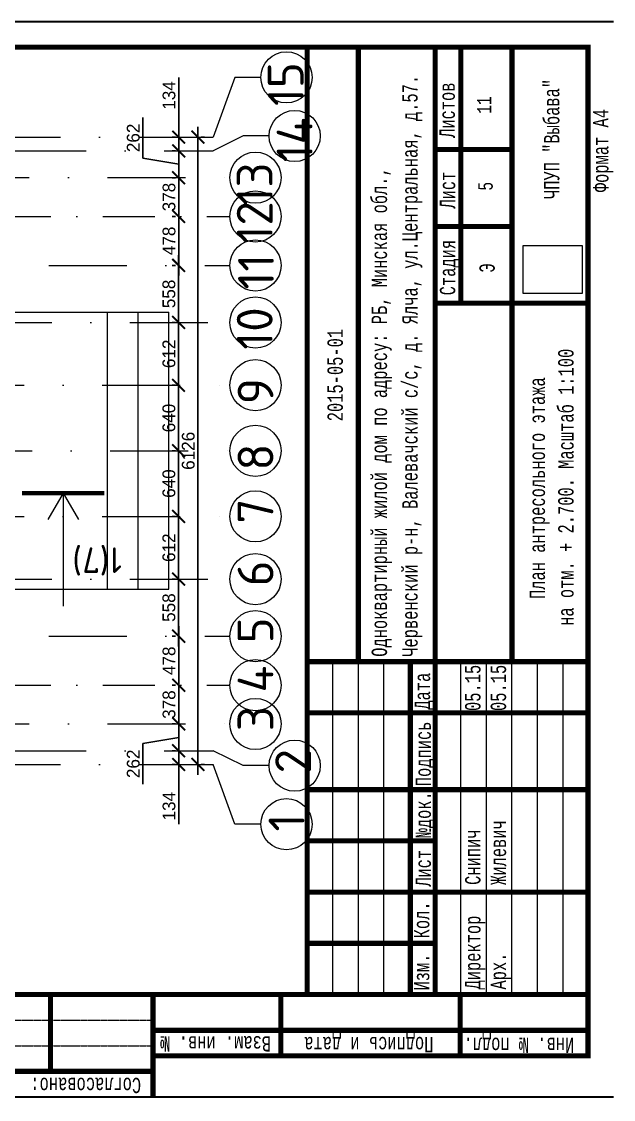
# Model space of a CAD drawing. Header units: millimetres. Extents: x -1532494 to -7068, y -619762 to -143013.
# Drawn here: x -116541 to -110759, y -206038 to -195513 of the extents above; entities that cross this region are included whole.
import ezdxf

# ---------------------------------------------------------------- set-up
doc = ezdxf.new("R2010")
doc.units = ezdxf.units.MM
for name, pattern in [('DASHED', [19.05, 12.7, -6.35]), ('GOST2.303 5', [24, 20, -1.5, 1, -1.5]), ('штрихпунктирнаяX2', [50.8, 25.4, -12.7, 0, -12.7])]:
    doc.linetypes.add(name, pattern=pattern)
doc.layers.get('0').update_dxf_attribs({"color": 251, "lineweight": 15})
for name, color, linetype, lineweight in [('Оси', 7, 'штрихпунктирнаяX2', 18), ('размеры', 7, 'Continuous', 18), ('разрез', 7, 'Continuous', 80)]:
    doc.layers.add(name, color=color, linetype=linetype, lineweight=lineweight)
doc.layers.add('рамка', color=105, linetype='Continuous', lineweight=30, plot=False)
doc.styles.add('GOST', font='cour.ttf', dxfattribs={"width": 0.6, "height": 3})
doc.styles.add('style2', font='cour.ttf', dxfattribs={"width": 0.6, "height": 3})
doc.dimstyles.new('ISO-25', dxfattribs={"dimscale": 50, "dimtxt": 2.5, "dimasz": 2.5, "dimexe": 1.25, "dimexo": 0.625, "dimtad": 1, "dimdec": 0, "dimtxsty": 'Standard', "dimblk": 'ARCHTICK', "dimcen": 2.5, "dimdle": 2, "dimclrt": 256, "dimadec": 0, "dimazin": 0, "dimtfac": 1, "dimtdec": 0, "dimtmove": 1, "dimatfit": 2, "dimfxl": 1, "dimarcsym": 0})
picture_1 = doc.add_image_def('image1.jpg', size_in_pixel=(187, 229))
picture_2 = doc.add_image_def('image2.jpg', size_in_pixel=(187, 229))

# ---------------------------------------------------------------- blocks, each defined once
blk = doc.blocks.new('вакепкеакепке')
at = {"color": 7, "linetype": 'GOST2.303 5'}
for p, q in [((168051385, 308359340), (168057885, 308359340)), ((168051385, 308358840), (168057885, 308358840)), ((168051385, 308358340), (168057885, 308358340)), ((168051385, 308356840), (168057885, 308356840)), ((168051385, 308356340), (168057885, 308356340)), ((168051385, 308355840), (168057885, 308355840)), ((168051385, 308355340), (168057885, 308355340)), ((168051385, 308354840), (168057885, 308354840))]:
    blk.add_line(p, q, dxfattribs=at)
at = {"const_width": 100}
blk.add_lwpolyline([(168051385, 308359840), (168069885, 308359840), (168069885, 308354353), (168051385, 308354353)], close=True, dxfattribs=at)
for points in [[(168052385, 308359840), (168052385, 308357340)], [(168053385, 308359887), (168053385, 308354400)], [(168054385, 308359887), (168054385, 308357340)], [(168055385, 308354400), (168055385, 308359887)], [(168056885, 308359887), (168056885, 308354400)], [(168057885, 308354353), (168057885, 308359840)], [(168057931, 308358840), (168069885, 308358840)], [(168057885, 308357826), (168051385, 308357826)], [(168057885, 308357340), (168051385, 308357340)], [(168057885, 308357340), (168069885, 308357340)], [(168064885, 308354353), (168064885, 308357340)], [(168066385, 308357340), (168066385, 308355840)], [(168067885, 308357340), (168067885, 308355840)], [(168064885, 308356840), (168069885, 308356840)], [(168057885, 308355840), (168069885, 308355840)]]:
    blk.add_lwpolyline(points, dxfattribs=at)
at = {"color": 7, "linetype": 'GOST2.303 5', "style": 'style2', "width": 0.6}
for s, p in [('2015-05-01', (168062579, 308359144)), ('Одноквартирный жилой дом по адресу: РБ, Минская обл.,  ', (168057980, 308358281)), ('Червенский р-н, Валевачский с/с, д. Ялча, ул.Центральная, д.57. ', (168057980, 308357683)), ('Изм.', (168051464, 308357455)), ('Кол.', (168052482, 308357455)), ('Лист', (168053488, 308357424)), ('№док.', (168054453, 308357424)), ('Подпись', (168055453, 308357424)), ('Дата', (168056947, 308357439)), ('Стадия', (168065039, 308356948)), ('Лист', (168066732, 308356949)), ('Листов', (168068113, 308356956)), ('Директор', (168051482, 308356455)), ('Снипич', (168053525, 308356455)), ('05.15', (168056921, 308356455)), ('Э', (168065484, 308356176)), ('Арх.', (168051482, 308355955)), ('Жилевич', (168053525, 308355955)), ('05.15', (168056921, 308355955)), ('ЧПУП "Выбава"', (168066920, 308354914))]:
    blk.add_text(s, height=300, dxfattribs=at).set_placement(p)
blk = doc.blocks.new('_ArchTick')
at = {"color": 0, "linetype": 'ByBlock', "const_width": 0.15}
blk.add_lwpolyline([(-0.5, -0.5), (0.5, 0.5)], dxfattribs=at)
blk = doc.blocks.new('*D271')
at = {"layer": 'Defpoints', "color": 0, "transparency": 16777216}
for p in [(-114818, -196642), (-114818, -196642), (-114818, -202768)]:
    blk.add_point(p, dxfattribs=at)
at = {"layer": 'размеры', "color": 0, "lineweight": -2, "transparency": 16777216}
for p, q in [((-114818, -202868), (-114818, -196542)), ((-114787, -196642), (-114755, -196642)), ((-114787, -202768), (-114755, -202768))]:
    blk.add_line(p, q, dxfattribs=at)
at = {"layer": 'размеры', "color": 0, "lineweight": -2, "transparency": 16777216, "xscale": 125, "yscale": 125, "zscale": 125}
for p, rotation in [((-114818, -196642), 90), ((-114818, -202768), 270)]:
    blk.add_blockref('_ArchTick', p, dxfattribs=dict(at, rotation=rotation))
at = {"layer": 'размеры', "transparency": 16777216, "insert": (-114912, -199705), "char_height": 125, "attachment_point": 5, "rotation": 90}
blk.add_mtext('6126', dxfattribs=at)
blk = doc.blocks.new('*D272')
at = {"layer": 'Defpoints', "color": 0, "transparency": 16777216}
for p in [(-115006, -202634), (-115006, -202634), (-115006, -202768)]:
    blk.add_point(p, dxfattribs=at)
at = {"layer": 'размеры', "color": 0, "lineweight": -2, "transparency": 16777216}
for p, q in [((-115006, -202868), (-115006, -202534)), ((-115037, -202634), (-115069, -202634)), ((-115037, -202768), (-115069, -202768)), ((-115006, -203352), (-115006, -202768))]:
    blk.add_line(p, q, dxfattribs=at)
at = {"layer": 'размеры', "color": 0, "lineweight": -2, "transparency": 16777216, "xscale": 125, "yscale": 125, "zscale": 125}
for p, rotation in [((-115006, -202634), 90), ((-115006, -202768), 270)]:
    blk.add_blockref('_ArchTick', p, dxfattribs=dict(at, rotation=rotation))
at = {"layer": 'размеры', "transparency": 16777216, "insert": (-115100, -203175), "char_height": 125, "attachment_point": 5, "rotation": 90}
blk.add_mtext('134', dxfattribs=at)
blk = doc.blocks.new('*D273')
at = {"layer": 'Defpoints', "color": 0, "transparency": 16777216}
for p in [(-115006, -202372), (-115006, -202372), (-115006, -202634)]:
    blk.add_point(p, dxfattribs=at)
at = {"layer": 'размеры', "color": 0, "lineweight": -2, "transparency": 16777216}
for p, q in [((-115006, -202734), (-115006, -202272)), ((-115037, -202372), (-115069, -202372)), ((-115006, -202503), (-115355, -202563)), ((-115355, -202563), (-115355, -202959)), ((-115037, -202634), (-115069, -202634))]:
    blk.add_line(p, q, dxfattribs=at)
at = {"layer": 'размеры', "color": 0, "lineweight": -2, "transparency": 16777216, "xscale": 125, "yscale": 125, "zscale": 125}
for p, rotation in [((-115006, -202372), 90), ((-115006, -202634), 270)]:
    blk.add_blockref('_ArchTick', p, dxfattribs=dict(at, rotation=rotation))
at = {"layer": 'размеры', "transparency": 16777216, "insert": (-115449, -202761), "char_height": 125, "attachment_point": 5, "rotation": 90}
blk.add_mtext('262', dxfattribs=at)
blk = doc.blocks.new('*D274')
at = {"layer": 'Defpoints', "color": 0, "transparency": 16777216}
for p in [(-115007, -200957), (-115006, -200957), (-115007, -201515)]:
    blk.add_point(p, dxfattribs=at)
at = {"layer": 'размеры', "color": 0, "lineweight": -2, "transparency": 16777216}
for p, q in [((-115007, -201615), (-115007, -200857)), ((-115037, -200957), (-115070, -200957)), ((-115038, -201515), (-115070, -201515))]:
    blk.add_line(p, q, dxfattribs=at)
at = {"layer": 'размеры', "color": 0, "lineweight": -2, "transparency": 16777216, "xscale": 125, "yscale": 125, "zscale": 125}
for p, rotation in [((-115007, -200957), 90), ((-115007, -201515), 270)]:
    blk.add_blockref('_ArchTick', p, dxfattribs=dict(at, rotation=rotation))
at = {"layer": 'размеры', "transparency": 16777216, "insert": (-115101, -201236), "char_height": 125, "attachment_point": 5, "rotation": 90}
blk.add_mtext('558', dxfattribs=at)
blk = doc.blocks.new('*D287')
at = {"layer": 'Defpoints', "color": 0, "transparency": 16777216}
for p in [(-115006, -201994), (-115006, -201994), (-115006, -202372)]:
    blk.add_point(p, dxfattribs=at)
at = {"layer": 'размеры', "color": 0, "lineweight": -2, "transparency": 16777216}
for p, q in [((-115006, -202472), (-115006, -201894)), ((-115037, -201994), (-115069, -201994)), ((-115037, -202372), (-115069, -202372))]:
    blk.add_line(p, q, dxfattribs=at)
at = {"layer": 'размеры', "color": 0, "lineweight": -2, "transparency": 16777216, "xscale": 125, "yscale": 125, "zscale": 125}
for p, rotation in [((-115006, -201994), 90), ((-115006, -202372), 270)]:
    blk.add_blockref('_ArchTick', p, dxfattribs=dict(at, rotation=rotation))
at = {"layer": 'размеры', "transparency": 16777216, "insert": (-115100, -202183), "char_height": 125, "attachment_point": 5, "rotation": 90}
blk.add_mtext('378', dxfattribs=at)
blk = doc.blocks.new('*D288')
at = {"layer": 'Defpoints', "color": 0, "transparency": 16777216}
for p in [(-115006, -201516), (-115006, -201516), (-115006, -201994)]:
    blk.add_point(p, dxfattribs=at)
at = {"layer": 'размеры', "color": 0, "lineweight": -2, "transparency": 16777216}
for p, q in [((-115006, -202094), (-115006, -201416)), ((-115037, -201516), (-115069, -201516)), ((-115037, -201994), (-115069, -201994))]:
    blk.add_line(p, q, dxfattribs=at)
at = {"layer": 'размеры', "color": 0, "lineweight": -2, "transparency": 16777216, "xscale": 125, "yscale": 125, "zscale": 125}
for p, rotation in [((-115006, -201516), 90), ((-115006, -201994), 270)]:
    blk.add_blockref('_ArchTick', p, dxfattribs=dict(at, rotation=rotation))
at = {"layer": 'размеры', "transparency": 16777216, "insert": (-115100, -201755), "char_height": 125, "attachment_point": 5, "rotation": 90}
blk.add_mtext('478', dxfattribs=at)
blk = doc.blocks.new('*D289')
at = {"layer": 'Defpoints', "color": 0, "transparency": 16777216}
for p in [(-115007, -200345), (-115006, -200345), (-115007, -200957)]:
    blk.add_point(p, dxfattribs=at)
at = {"layer": 'размеры', "color": 0, "lineweight": -2, "transparency": 16777216}
for p, q in [((-115007, -201057), (-115007, -200245)), ((-115037, -200345), (-115070, -200345)), ((-115038, -200957), (-115070, -200957))]:
    blk.add_line(p, q, dxfattribs=at)
at = {"layer": 'размеры', "color": 0, "lineweight": -2, "transparency": 16777216, "xscale": 125, "yscale": 125, "zscale": 125}
for p, rotation in [((-115007, -200345), 90), ((-115007, -200957), 270)]:
    blk.add_blockref('_ArchTick', p, dxfattribs=dict(at, rotation=rotation))
at = {"layer": 'размеры', "transparency": 16777216, "insert": (-115101, -200651), "char_height": 125, "attachment_point": 5, "rotation": 90}
blk.add_mtext('612', dxfattribs=at)
blk = doc.blocks.new('*D290')
at = {"layer": 'Defpoints', "color": 0, "transparency": 16777216}
for p in [(-115007, -199705), (-115006, -199705), (-115007, -200345)]:
    blk.add_point(p, dxfattribs=at)
at = {"layer": 'размеры', "color": 0, "lineweight": -2, "transparency": 16777216}
for p, q in [((-115007, -200445), (-115007, -199605)), ((-115037, -199705), (-115070, -199705)), ((-115038, -200345), (-115070, -200345))]:
    blk.add_line(p, q, dxfattribs=at)
at = {"layer": 'размеры', "color": 0, "lineweight": -2, "transparency": 16777216, "xscale": 125, "yscale": 125, "zscale": 125}
for p, rotation in [((-115007, -199705), 90), ((-115007, -200345), 270)]:
    blk.add_blockref('_ArchTick', p, dxfattribs=dict(at, rotation=rotation))
at = {"layer": 'размеры', "transparency": 16777216, "insert": (-115101, -200025), "char_height": 125, "attachment_point": 5, "rotation": 90}
blk.add_mtext('640', dxfattribs=at)
blk = doc.blocks.new('*D291')
at = {"layer": 'Defpoints', "color": 0, "transparency": 16777216}
for p in [(-115006, -196642), (-115006, -196776), (-115006, -196776)]:
    blk.add_point(p, dxfattribs=at)
at = {"layer": 'размеры', "color": 0, "lineweight": -2, "transparency": 16777216}
for p, q in [((-115006, -196058), (-115006, -196642)), ((-115006, -196542), (-115006, -196876)), ((-115037, -196642), (-115069, -196642)), ((-115037, -196776), (-115069, -196776))]:
    blk.add_line(p, q, dxfattribs=at)
at = {"layer": 'размеры', "color": 0, "lineweight": -2, "transparency": 16777216, "xscale": 125, "yscale": 125, "zscale": 125}
for p, rotation in [((-115006, -196642), 90), ((-115006, -196776), 270)]:
    blk.add_blockref('_ArchTick', p, dxfattribs=dict(at, rotation=rotation))
at = {"layer": 'размеры', "transparency": 16777216, "insert": (-115100, -196235), "char_height": 125, "attachment_point": 5, "rotation": 90}
blk.add_mtext('134', dxfattribs=at)
blk = doc.blocks.new('*D292')
at = {"layer": 'Defpoints', "color": 0, "transparency": 16777216}
for p in [(-115006, -196776), (-115006, -197038), (-115006, -197038)]:
    blk.add_point(p, dxfattribs=at)
at = {"layer": 'размеры', "color": 0, "lineweight": -2, "transparency": 16777216}
for p, q in [((-115355, -196847), (-115355, -196451)), ((-115006, -196676), (-115006, -197138)), ((-115037, -196776), (-115069, -196776)), ((-115006, -196907), (-115355, -196847)), ((-115037, -197038), (-115069, -197038))]:
    blk.add_line(p, q, dxfattribs=at)
at = {"layer": 'размеры', "color": 0, "lineweight": -2, "transparency": 16777216, "xscale": 125, "yscale": 125, "zscale": 125}
for p, rotation in [((-115006, -196776), 90), ((-115006, -197038), 270)]:
    blk.add_blockref('_ArchTick', p, dxfattribs=dict(at, rotation=rotation))
at = {"layer": 'размеры', "transparency": 16777216, "insert": (-115449, -196649), "char_height": 125, "attachment_point": 5, "rotation": 90}
blk.add_mtext('262', dxfattribs=at)
blk = doc.blocks.new('*D293')
at = {"layer": 'Defpoints', "color": 0, "transparency": 16777216}
for p in [(-115007, -197895), (-115007, -198452), (-115006, -198452)]:
    blk.add_point(p, dxfattribs=at)
at = {"layer": 'размеры', "color": 0, "lineweight": -2, "transparency": 16777216}
for p, q in [((-115007, -197795), (-115007, -198552)), ((-115038, -197895), (-115070, -197895)), ((-115037, -198452), (-115070, -198452))]:
    blk.add_line(p, q, dxfattribs=at)
at = {"layer": 'размеры', "color": 0, "lineweight": -2, "transparency": 16777216, "xscale": 125, "yscale": 125, "zscale": 125}
for p, rotation in [((-115007, -197895), 90), ((-115007, -198452), 270)]:
    blk.add_blockref('_ArchTick', p, dxfattribs=dict(at, rotation=rotation))
at = {"layer": 'размеры', "transparency": 16777216, "insert": (-115101, -198173), "char_height": 125, "attachment_point": 5, "rotation": 90}
blk.add_mtext('558', dxfattribs=at)
blk = doc.blocks.new('*D294')
at = {"layer": 'Defpoints', "color": 0, "transparency": 16777216}
for p in [(-115006, -197038), (-115006, -197416), (-115006, -197416)]:
    blk.add_point(p, dxfattribs=at)
at = {"layer": 'размеры', "color": 0, "lineweight": -2, "transparency": 16777216}
for p, q in [((-115006, -196938), (-115006, -197516)), ((-115037, -197038), (-115069, -197038)), ((-115037, -197416), (-115069, -197416))]:
    blk.add_line(p, q, dxfattribs=at)
at = {"layer": 'размеры', "color": 0, "lineweight": -2, "transparency": 16777216, "xscale": 125, "yscale": 125, "zscale": 125}
for p, rotation in [((-115006, -197038), 90), ((-115006, -197416), 270)]:
    blk.add_blockref('_ArchTick', p, dxfattribs=dict(at, rotation=rotation))
at = {"layer": 'размеры', "transparency": 16777216, "insert": (-115100, -197227), "char_height": 125, "attachment_point": 5, "rotation": 90}
blk.add_mtext('378', dxfattribs=at)
blk = doc.blocks.new('*D295')
at = {"layer": 'Defpoints', "color": 0, "transparency": 16777216}
for p in [(-115006, -197416), (-115006, -197894), (-115006, -197894)]:
    blk.add_point(p, dxfattribs=at)
at = {"layer": 'размеры', "color": 0, "lineweight": -2, "transparency": 16777216}
for p, q in [((-115006, -197316), (-115006, -197994)), ((-115037, -197416), (-115069, -197416)), ((-115037, -197894), (-115069, -197894))]:
    blk.add_line(p, q, dxfattribs=at)
at = {"layer": 'размеры', "color": 0, "lineweight": -2, "transparency": 16777216, "xscale": 125, "yscale": 125, "zscale": 125}
for p, rotation in [((-115006, -197416), 90), ((-115006, -197894), 270)]:
    blk.add_blockref('_ArchTick', p, dxfattribs=dict(at, rotation=rotation))
at = {"layer": 'размеры', "transparency": 16777216, "insert": (-115100, -197655), "char_height": 125, "attachment_point": 5, "rotation": 90}
blk.add_mtext('478', dxfattribs=at)
blk = doc.blocks.new('*D296')
at = {"layer": 'Defpoints', "color": 0, "transparency": 16777216}
for p in [(-115007, -198452), (-115007, -199065), (-115006, -199065)]:
    blk.add_point(p, dxfattribs=at)
at = {"layer": 'размеры', "color": 0, "lineweight": -2, "transparency": 16777216}
for p, q in [((-115007, -198352), (-115007, -199165)), ((-115038, -198452), (-115070, -198452)), ((-115037, -199065), (-115070, -199065))]:
    blk.add_line(p, q, dxfattribs=at)
at = {"layer": 'размеры', "color": 0, "lineweight": -2, "transparency": 16777216, "xscale": 125, "yscale": 125, "zscale": 125}
for p, rotation in [((-115007, -198452), 90), ((-115007, -199065), 270)]:
    blk.add_blockref('_ArchTick', p, dxfattribs=dict(at, rotation=rotation))
at = {"layer": 'размеры', "transparency": 16777216, "insert": (-115101, -198758), "char_height": 125, "attachment_point": 5, "rotation": 90}
blk.add_mtext('612', dxfattribs=at)
blk = doc.blocks.new('*D297')
at = {"layer": 'Defpoints', "color": 0, "transparency": 16777216}
for p in [(-115007, -199065), (-115007, -199705), (-115006, -199705)]:
    blk.add_point(p, dxfattribs=at)
at = {"layer": 'размеры', "color": 0, "lineweight": -2, "transparency": 16777216}
for p, q in [((-115007, -198965), (-115007, -199805)), ((-115038, -199065), (-115070, -199065)), ((-115037, -199705), (-115070, -199705))]:
    blk.add_line(p, q, dxfattribs=at)
at = {"layer": 'размеры', "color": 0, "lineweight": -2, "transparency": 16777216, "xscale": 125, "yscale": 125, "zscale": 125}
for p, rotation in [((-115007, -199065), 90), ((-115007, -199705), 270)]:
    blk.add_blockref('_ArchTick', p, dxfattribs=dict(at, rotation=rotation))
at = {"layer": 'размеры', "transparency": 16777216, "insert": (-115101, -199385), "char_height": 125, "attachment_point": 5, "rotation": 90}
blk.add_mtext('640', dxfattribs=at)

msp = doc.modelspace()

# ---------------------------------------------------------------- linework, layer by layer
at = {"color": 200, "linetype": 'DASHED', "lineweight": 18, "ltscale": 50, "const_width": 1}
msp.add_lwpolyline([(-116535.2, -200117.1), (-125052.6, -200117.1)], dxfattribs=at)
at = {"layer": 'Оси', "ltscale": 30}
for p, q in [((-121493.1, -196641.8), (-114669.6, -196641.8)), ((-122766.8, -196775.7), (-114669.6, -196775.7)), ((-120275, -197037.6), (-114506.1, -197037.6)), ((-119323.2, -197894.6), (-114506.1, -197894.6)), ((-124628.7, -198452.2), (-114506.1, -198452.2)), ((-118802.3, -199064.6), (-114506.1, -199064.6)), ((-124820, -199704.7), (-114506.1, -199704.7)), ((-118802.3, -200345.1), (-114506.1, -200345.1)), ((-124628.7, -200957.4), (-114506.1, -200957.4)), ((-119323.2, -201515.1), (-114506.1, -201515.1)), ((-120275, -202372), (-114506.1, -202372)), ((-122766.8, -202633.9), (-114669.6, -202633.9)), ((-121493.1, -202767.8), (-114669.6, -202767.8))]:
    msp.add_line(p, q, dxfattribs=at)
at = {"layer": 'Оси', "ltscale": 20}
for p, q in [((-123875.9, -197416.1), (-114506.1, -197416.1)), ((-123875.9, -201993.6), (-114506.1, -201993.6))]:
    msp.add_line(p, q, dxfattribs=at)
at = {"layer": 'размеры', "ltscale": 20}
for p, q in [((-114457.6, -196058.5), (-114669.6, -196641.8)), ((-114203.3, -196058.5), (-114457.6, -196058.5)), ((-114377.3, -196630.8), (-114669.6, -196775.7)), ((-114123, -196630.8), (-114377.3, -196630.8)), ((-114377.3, -202778.9), (-114669.6, -202633.9)), ((-114457.6, -203351.1), (-114669.6, -202767.8)), ((-114123, -202778.9), (-114377.3, -202778.9)), ((-114203.3, -203351.1), (-114457.6, -203351.1))]:
    msp.add_line(p, q, dxfattribs=at)
at = {"layer": 'размеры'}
for p, q in [((-117102.2, -198352.4), (-115102.2, -198352.4)), ((-115702.2, -201057.3), (-115702.2, -198352.4)), ((-115402.2, -201057.3), (-115402.2, -198352.4)), ((-115102.2, -201057.3), (-115102.2, -198352.4)), ((-116135.2, -200117.1), (-116285.2, -200376.9)), ((-116135.2, -200117.1), (-116135.2, -201221.6)), ((-116135.2, -200117.1), (-115985.2, -200376.9)), ((-117102.2, -201057.3), (-115102.2, -201057.3))]:
    msp.add_line(p, q, dxfattribs=at)
at = {"layer": 'размеры', "color": 7, "lineweight": 20, "ltscale": 0.9}
msp.add_line((-116257, -205763.4), (-116257, -205013.4), dxfattribs=at)
at = {"layer": 'размеры', "linetype": 'GOST2.303 5'}
for p, q in [((-118507, -205263.4), (-115257, -205263.4)), ((-118507, -205513.4), (-115257, -205513.4))]:
    msp.add_line(p, q, dxfattribs=at)
at = {"layer": 'размеры', "color": 7, "lineweight": 20, "ltscale": 0.9, "const_width": 50}
msp.add_lwpolyline([(-125357, -205013.4), (-125357, -195763.4), (-111007, -195763.4), (-111007, -205013.4)], close=True, dxfattribs=at)
for points in [[(-116257, -205763.4), (-116257, -205013.4)], [(-115257, -206013.4), (-115257, -205013.4)], [(-115257, -205613.4), (-111007, -205613.4), (-111007, -205013.4)], [(-114007, -205613.4), (-114007, -205013.4)], [(-112257, -205613.4), (-112257, -205013.4)], [(-111007, -205363.4), (-115257, -205363.4)], [(-115257, -205763.4), (-118507, -205763.4)]]:
    msp.add_lwpolyline(points, dxfattribs=at)
at = {"layer": 'размеры', "const_width": 0.05}
for points in [[(-115257, -205263.4), (-118507, -205263.4)], [(-118507, -205513.4), (-115257, -205513.4)]]:
    msp.add_lwpolyline(points, dxfattribs=at)
at = {"layer": 'размеры'}
for centre in [(-113953.3, -196058.5), (-113873, -196630.8), (-114256.1, -197037.6), (-114256.1, -197416.1), (-114256.1, -197894.6), (-114256.1, -198452.2), (-114256.1, -199064.6), (-114256.1, -199704.7), (-114256.1, -200345.1), (-114256.1, -200957.4), (-114256.1, -201515.1), (-114256.1, -201993.6), (-114256.1, -202372), (-113873, -202778.9), (-113953.3, -203351.1)]:
    msp.add_circle(centre, 250, dxfattribs=at)
at = {"layer": 'разрез'}
msp.add_line((-116535.2, -200117.1), (-115735.2, -200117.1), dxfattribs=at)
at = {"layer": 'рамка', "color": 7}
for p, q in [((-125607, -195513.4), (-110757, -195513.4)), ((-125607, -206013.4), (-110757, -206013.4))]:
    msp.add_line(p, q, dxfattribs=at)

# ---------------------------------------------------------------- block references
at = {"layer": 'размеры', "xscale": 0.5, "yscale": 0.5, "zscale": 0.5, "rotation": 90}
msp.add_blockref('вакепкеакепке', (154066169.6, -84230706.1), dxfattribs=at)

# ---------------------------------------------------------------- texts
at = {"layer": 'размеры', "color": 7, "linetype": 'ByBlock', "style": 'style2', "width": 0.6}
msp.add_text('11', height=141.19, rotation=90, dxfattribs=at).set_placement((-111951.3, -196414.1))
at = {"layer": 'размеры', "style": 'GOST', "width": 0.6}
msp.add_text('Формат А4', height=150, rotation=90, dxfattribs=at).set_placement((-110808, -197179.2))
at = {"layer": 'размеры', "color": 10, "linetype": 'ByBlock', "style": 'style2', "width": 0.6}
msp.add_text('5', height=141.2, rotation=90, dxfattribs=at).set_placement((-111938.2, -197164.1))
at = {"layer": 'размеры', "color": 7, "linetype": 'GOST2.303 5', "style": 'style2', "width": 0.6}
for s, rotation, p in [('на отм. + 2.700. Масштаб 1:100', 90, (-111148.4, -201413.9)), ('План антресольного этажа ', 90, (-111428, -201151.7)), ('Взам. инв. №', 180, (-114103.7, -205420.6)), ('Подпись и дата', 180, (-112517.5, -205428.4)), ('Инв. № подл.', 180, (-111141.8, -205435.4)), ('Согласовано:', 180, (-115372.8, -205826.7))]:
    msp.add_text(s, height=150, rotation=rotation, dxfattribs=at).set_placement(p)
at = {"layer": 'размеры'}
for s, insert, char_height, attachment_point, rotation in [('{\\fISOCPEUR|b0|i0|c204|p34;15}', (-114135.5, -195909.2), 350, 3, 90), ('{\\fISOCPEUR|b0|i0|c204|p34;14}', (-114048.3, -196450.3), 350, 3, 90), ('{\\fISOCPEUR|b0|i0|c204|p34;13}', (-114438.4, -196888.3), 350, 3, 90), ('{\\fISOCPEUR|b0|i0|c204|p34;12}', (-114438.4, -197266.8), 350, 3, 90), ('{\\fISOCPEUR|b0|i0|c204|p34;11}', (-114425.6, -197780.2), 350, 3, 90), ('{\\fISOCPEUR|b0|i0|c204|p34;10}', (-114438.4, -198303), 350, 3, 90), ('{\\fISOCPEUR|b0|i0|c204|p34;9}', (-114430.2, -198993.3), 350, 3, 90), ('{\\fISOCPEUR|b0|i0|c204|p34;8}', (-114430.2, -199633.7), 350, 3, 90), ('{\\fISOCPEUR|b0|i0|c204|p34;7}', (-114430.2, -200416.3), 350, 1, 90), ('{\\fISOCPEUR|b0|i0|c204|p34;1(\\fISOCPEUR|b0|i0|c0|p34;7\\fISOCPEUR|b0|i0|c204|p34;)}', (-116045.3, -200897.3), 250, 3, 180), ('{\\fISOCPEUR|b0|i0|c204|p34;6}', (-114430.2, -201028.7), 350, 1, 90), ('{\\fISOCPEUR|b0|i0|c204|p34;5}', (-114430.2, -201586.3), 350, 1, 90), ('{\\fISOCPEUR|b0|i0|c204|p34;4}', (-114430.2, -202064.8), 350, 1, 90), ('{\\fISOCPEUR|b0|i0|c204|p34;3}', (-114430.2, -202443.3), 350, 1, 90), ('{\\fISOCPEUR|b0|i0|c204|p34;2}', (-114062.5, -202855.7), 350, 1, 90), ('{\\fISOCPEUR|b0|i0|c204|p34;1}', (-114127.3, -203422.4), 350, 1, 90)]:
    msp.add_mtext_dynamic_manual_height_columns(s, width=6.114, gutter_width=12.5, heights=[0], dxfattribs=dict(at, insert=insert, char_height=char_height, attachment_point=attachment_point, rotation=rotation))

# ---------------------------------------------------------------- dimensions: what is measured, and where the dimension line sits
for base, p1, p2, angle, picture, middle in [((-115006.1, -196775.7), (-115006.1, -196641.8), (-115006.1, -196775.7), 270, '*D291', (-115006.1, -196234.8)), ((-115006.1, -197037.6), (-115006.1, -196775.7), (-115006.1, -197037.6), 270, '*D292', (-115355.3, -196815.3)), ((-115006.13, -197416.0779), (-115006.13, -197037.6058), (-115006.13, -197416.0779), 270, '*D294', (-115006.13, -197226.8418)), ((-115006.1, -197893.7), (-115006.1, -197416.1), (-115006.1, -197893.7), 270, '*D295', (-115006.1, -197654.9)), ((-115006.1, -201516), (-115006.1, -201993.6), (-115006.1, -201516), 90, '*D288', (-115006.1, -201754.8)), ((-115006.1, -201993.6), (-115006.1, -202372), (-115006.1, -201993.6), 90, '*D287', (-115006.1, -202182.8)), ((-115006.1, -202372), (-115006.1, -202633.9), (-115006.1, -202372), 90, '*D273', (-115355.3, -202594.4)), ((-115006.1, -202633.9), (-115006.1, -202767.8), (-115006.1, -202633.9), 90, '*D272', (-115006.1, -203174.8))]:
    dim = msp.add_linear_dim(base=base, p1=p1, p2=p2, angle=angle, dimstyle='ISO-25', dxfattribs=at)
    dim.commit()
    dim.dimension.update_dxf_attribs({"geometry": picture, "text_midpoint": middle, "dimtype": 160})
for base, p1, p2, angle, picture, middle in [((-114817.8, -196641.8), (-114817.8, -202767.8), (-114817.8, -196641.8), 90, '*D271', (-114911.6, -199704.8)), ((-115007, -198452.2), (-115007, -197894.6), (-115006.1, -198452.2), 270, '*D293', (-115100.8, -198173.4)), ((-115007, -199064.6), (-115007, -198452.2), (-115006.1, -199064.6), 270, '*D296', (-115100.8, -198758.4)), ((-115007, -199705), (-115007, -199064.6), (-115006.1, -199705), 270, '*D297', (-115100.8, -199384.8)), ((-115007, -199704.7), (-115007, -200345.1), (-115006.1, -199704.7), 90, '*D290', (-115100.8, -200024.9)), ((-115007, -200345.1), (-115007, -200957.4), (-115006.1, -200345.1), 90, '*D289', (-115100.8, -200651.2)), ((-115007, -200957.4), (-115007, -201515.1), (-115006.1, -200957.4), 90, '*D274', (-115100.8, -201236.2))]:
    dim = msp.add_linear_dim(base=base, p1=p1, p2=p2, angle=angle, dimstyle='ISO-25', dxfattribs=at)
    dim.commit()
    dim.dimension.update_dxf_attribs({"geometry": picture, "text_midpoint": middle})

# ---------------------------------------------------------------- pictures from other files: only their frames are drawn
image = msp.add_image(picture_1, insert=(-111065.9, -198169.9), size_in_units=(469, 574.4), rotation=90)
image.dxf.flags = 7
image = msp.add_image(picture_2, insert=(-111065.9, -198169.9), size_in_units=(469, 574.4), rotation=90)
image.dxf.flags = 7

doc.saveas('drawing.dxf')
